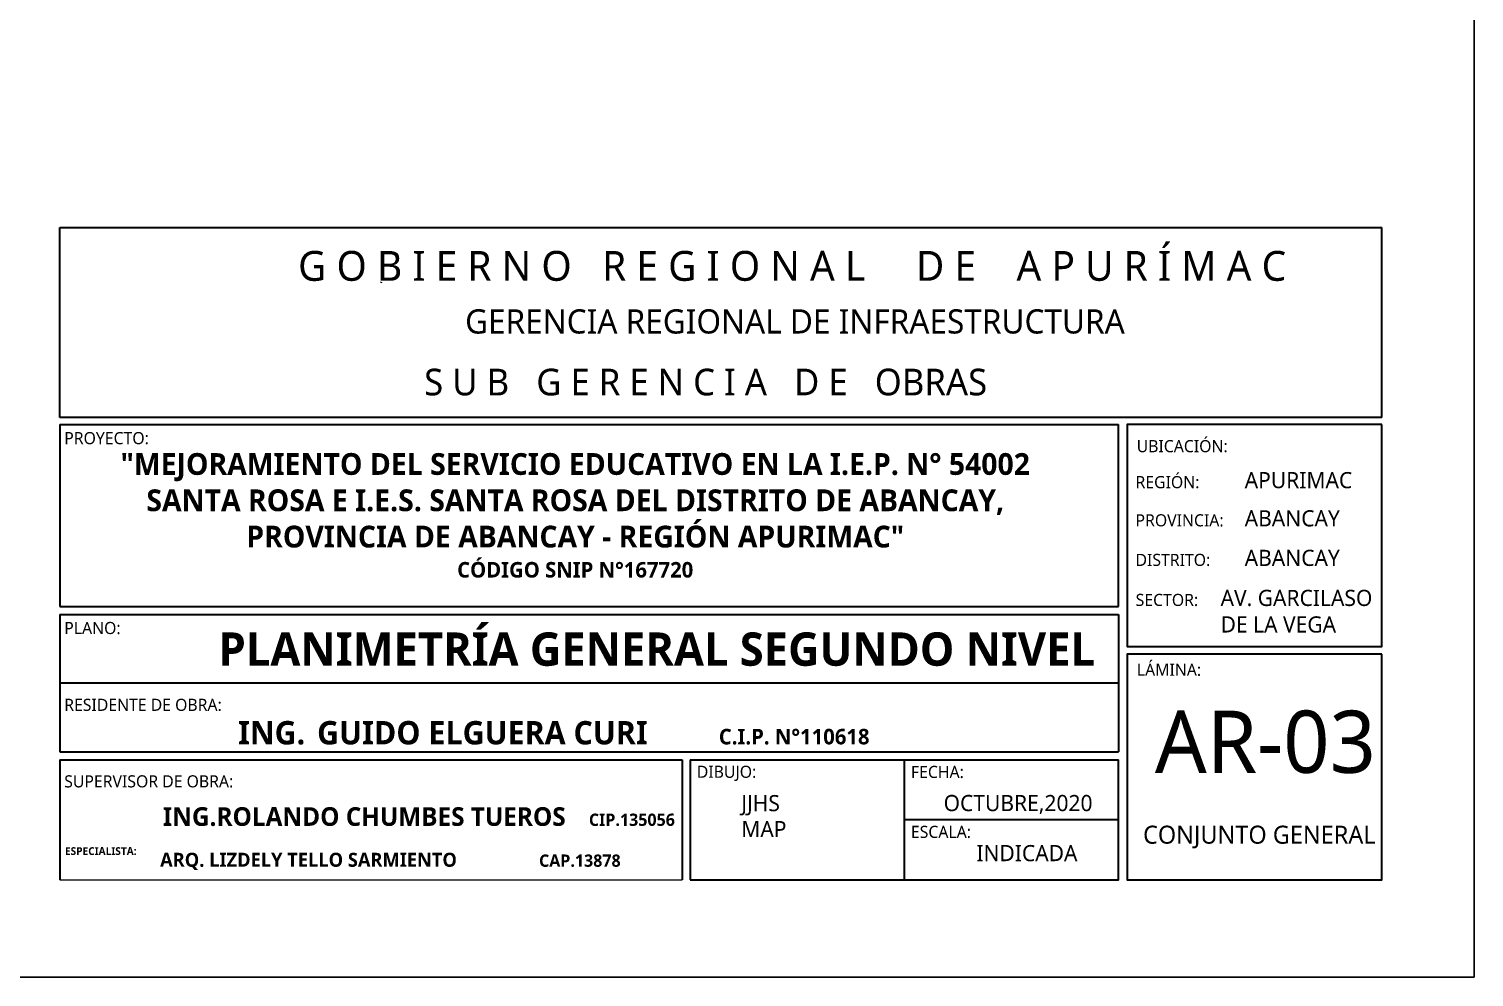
# Model space of a CAD drawing. Header units: metres. Extents: x 28 to 239, y -1 to 113.
# Drawn here: x 129.13 to 147.71, y 22.91 to 35.11 of the extents above; entities that cross this region are included whole.
import ezdxf

# ---------------------------------------------------------------- set-up
doc = ezdxf.new("R2010")
doc.units = ezdxf.units.M
doc.layers.add('LINEAS_IND.', color=252, linetype='Continuous', lineweight=5)
doc.layers.add('Membrete', color=250, linetype='Continuous', lineweight=15)
doc.styles.add('Generales', font='trebuc.ttf', dxfattribs={"height": 0.1})

msp = doc.modelspace()

# ---------------------------------------------------------------- linework, layer by layer
at = {"color": 7}
msp.add_lwpolyline([(27.712, 112.912), (147.712, 112.912), (147.712, 22.912), (27.712, 22.912), (27.712, 112.912)], dxfattribs=at)
at = {"layer": 'LINEAS_IND.', "color": 7, "ltscale": 0.5}
msp.add_line((133.646, 31.856, 1.02), (133.666, 31.846, 1.02), dxfattribs=at)
at = {"layer": 'Membrete', "color": 7, "lineweight": 30, "ltscale": 0.5}
for p, q in [((129.524, 30.108), (129.524, 32.552)), ((129.524, 32.552), (146.526, 32.552)), ((146.526, 30.108), (129.524, 30.108)), ((129.524, 30.018), (143.137, 30.018)), ((129.524, 30.018), (129.524, 27.68)), ((129.526, 27.68), (143.137, 27.68)), ((129.526, 27.576), (143.137, 27.576)), ((129.526, 27.576), (129.526, 25.808)), ((143.137, 27.576), (143.137, 25.808)), ((143.137, 26.692), (129.526, 26.692)), ((129.526, 25.808), (143.137, 25.808)), ((129.526, 25.708), (137.527, 25.708)), ((129.526, 25.708), (129.526, 24.162)), ((137.527, 25.708), (137.527, 24.162)), ((137.631, 25.708), (143.137, 25.708)), ((137.631, 25.708), (137.631, 24.162)), ((143.137, 24.935), (140.384, 24.935))]:
    msp.add_line(p, q, dxfattribs=at)
at = {"layer": 'Membrete', "color": 7, "lineweight": 20, "ltscale": 0.5}
msp.add_line((146.526, 32.552), (129.524, 32.552), dxfattribs=at)
at = {"layer": 'Membrete', "color": 7, "lineweight": 30, "ltscale": 0.5}
for points in [[(146.526, 30.108), (146.526, 32.552)], [(143.137, 27.68), (143.137, 30.018)], [(137.631, 24.162), (143.137, 24.162), (143.137, 25.708)], [(140.384, 25.708), (140.384, 24.162)]]:
    msp.add_lwpolyline(points, dxfattribs=at)
for points in [[(146.526, 30.018), (143.25, 30.018), (143.25, 27.164), (146.526, 27.164)], [(146.526, 27.064), (143.25, 27.064), (143.25, 24.162), (146.526, 24.162)]]:
    msp.add_lwpolyline(points, close=True, dxfattribs=at)
at = {"layer": 'Membrete', "color": 7, "lineweight": 18, "ltscale": 0.5}
msp.add_lwpolyline([(129.526, 24.162), (137.527, 24.162)], dxfattribs=at)

# ---------------------------------------------------------------- texts
at = {"layer": 'Membrete', "color": 7, "lineweight": 5, "style": 'Generales'}
for s, height, p in [('G O B I E R N O   R E G I O N A L     D E    A P U R Í M A C   ', 0.384, (132.588, 31.867)), ('GERENCIA REGIONAL DE INFRAESTRUCTURA', 0.31135, (134.736, 31.189)), ('S U B   G E R E N C I A   D E   OBRAS', 0.34249, (134.21, 30.394))]:
    msp.add_text(s, height=height, dxfattribs=at).set_placement(p)
at = {"layer": 'Membrete', "color": 7, "ltscale": 0.5, "style": 'Generales'}
for s, height, p in [('PROYECTO:', 0.1557, (129.581, 29.766)), ('UBICACIÓN:', 0.1557, (143.373, 29.663)), ('REGIÓN:', 0.1557, (143.358, 29.2)), ('APURIMAC', 0.2076, (144.762, 29.2)), ('PROVINCIA:', 0.1557, (143.358, 28.709)), ('ABANCAY', 0.2076, (144.762, 28.709)), ('DISTRITO:', 0.1557, (143.358, 28.2)), ('ABANCAY', 0.2076, (144.762, 28.2)), ('AV. GARCILASO  ', 0.20757, (144.452, 27.685)), ('SECTOR: ', 0.1557, (143.36, 27.685)), ('DE LA VEGA', 0.2076, (144.452, 27.344)), ('PLANO:', 0.1557, (129.581, 27.324)), ('LÁMINA:', 0.1557, (143.375, 26.787)), ('RESIDENTE DE OBRA:', 0.15568, (129.581, 26.336)), ('AR-03', 0.8, (143.608, 25.539)), ('SUPERVISOR DE OBRA:', 0.15568, (129.581, 25.352)), ('DIBUJO:', 0.1557, (137.716, 25.475)), ('FECHA:', 0.1557, (140.47, 25.473)), ('JJHS', 0.2076, (138.288, 25.046)), ('OCTUBRE,2020', 0.20757, (140.89, 25.047)), ('MAP', 0.2076, (138.288, 24.712)), ('ESCALA:', 0.1557, (140.47, 24.702)), ('CONJUNTO GENERAL', 0.23149, (143.455, 24.628)), ('INDICADA', 0.2076, (141.311, 24.403))]:
    msp.add_text(s, height=height, dxfattribs=at).set_placement(p)
at = {"layer": 'Membrete', "color": 7, "ltscale": 0.5, "attachment_point": 1, "style": 'Generales'}
for s, insert, char_height, width in [('\\pxqc;{\\fTrebuchet MS|b1|i0|c0|p34;\\H0.6891x;"MEJORAMIENTO DEL SERVICIO EDUCATIVO EN LA I.E.P. N° 54002 \\PSANTA ROSA E I.E.S. SANTA ROSA DEL DISTRITO DE ABANCAY, \\PPROVINCIA DE ABANCAY - REGIÓN APURIMAC"\\H1.4512x;\\P\\H0.49222x;CÓDIGO SNIP N°167720}', (129.302, 29.651), 0.406329, 13.70098), ('{\\fTrebuchet MS|b1|i0|c0|p34;PLANIMETRÍA GENERAL SEGUNDO NIVEL}', (131.566, 27.345), 0.4289, 13.24789), ('\\pxi-2.5313,l3.5313,t3.5313;{\\fTrebuchet MS|b1|i0|c0|p34;\\H0.88598x;ING.^IGUIDO ELGUERA CURI         \\H0.66667x;C.I.P. N°110618}', (131.478, 26.205), 0.338607, 10.53891), ('{\\fTrebuchet MS|b1|i0|c0|p34;\\H1.0054x;ING.ROLANDO CHUMBES TUEROS\\H0.73511x;     \\H0.89565x;CIP.135056}', (130.848, 25.097), 0.238702, 8.57843), ('{\\fTrebuchet MS|b1|i0|c0|p34;ESPECIALISTA:}', (129.59, 24.583), 0.1, 1.74895), ('\\pxt8;{\\fTrebuchet MS|b1|i0|c0|p34;\\H0.75408x;ARQ. LIZDELY TELLO SARMIENTO\\H1.3333x;             \\H0.6584x;CAP.13878}', (130.814, 24.511), 0.238702, 8.20559)]:
    msp.add_mtext(s, dxfattribs=dict(at, insert=insert, char_height=char_height, width=width))

doc.saveas('drawing.dxf')
